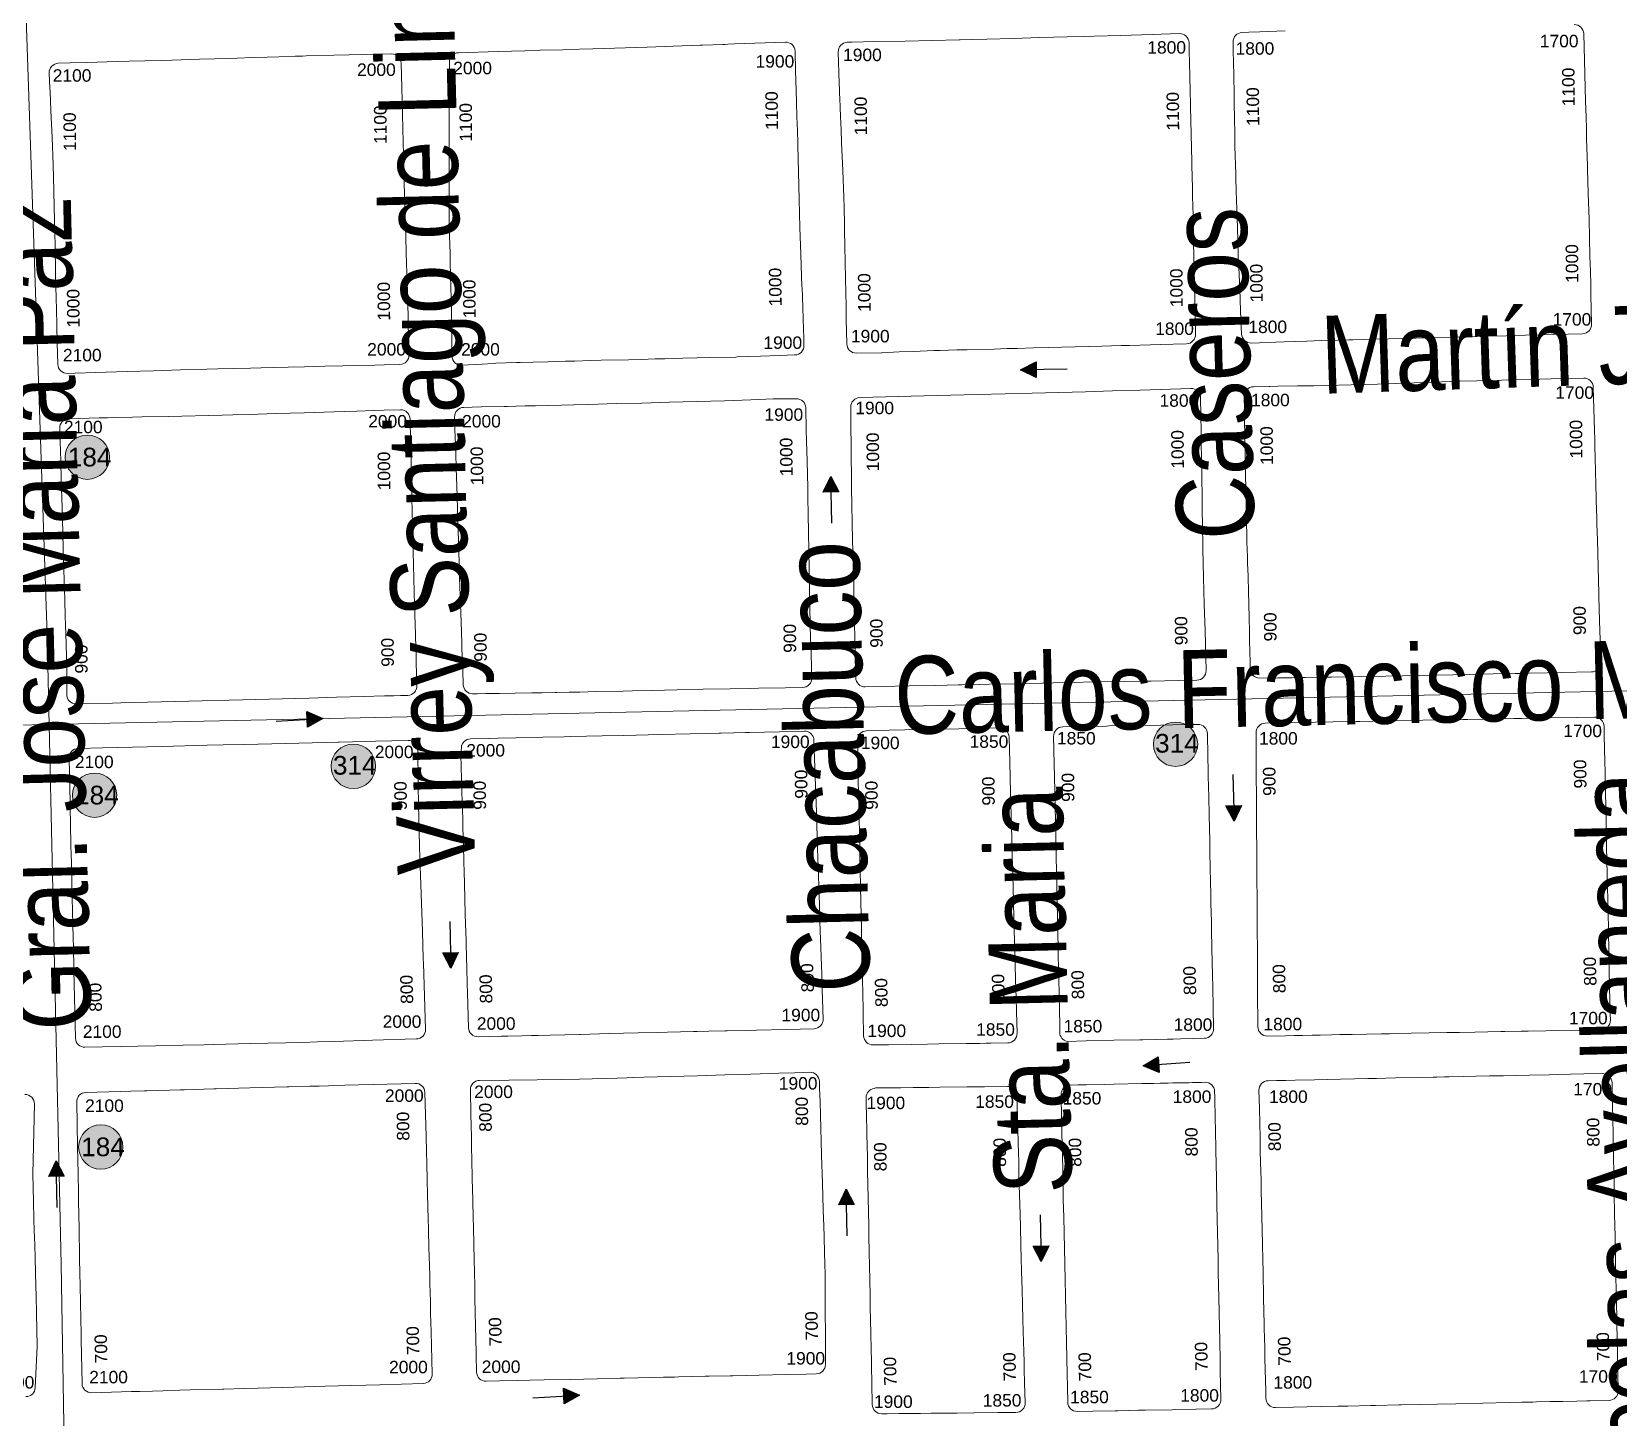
# Model space of a CAD drawing. Header units: millimetres. Extents: x 11558 to 23675, y 49449 to 61482.
# Drawn here: x 18914 to 19423, y 54186 to 54630 of the extents above; entities that cross this region are included whole.
import ezdxf

# ---------------------------------------------------------------- set-up
doc = ezdxf.new("R2010")
doc.units = ezdxf.units.MM
for name, color, linetype in [('0. plano base - nombres calles', 22, 'Continuous'), ('0. Plano Base - PLANO', 254, 'Continuous'), ('0. Plano base - sentido calles', 253, 'Continuous'), ('7. puesta en valor CC la lucila', 212, 'Continuous'), ('numeración', 7, 'Continuous')]:
    doc.layers.add(name, color=color, linetype=linetype)
doc.layers.add('Linea 184 REGRESO', color=7, linetype='Continuous', true_color=0x18f75b)
doc.layers.add('Linea 314 REGRESO', color=7, linetype='Continuous', true_color=0xe00000)
doc.layers.get('7. puesta en valor CC la lucila').off()
doc.styles.get("Standard").update_dxf_attribs({"font": 'arial.ttf'})

# ---------------------------------------------------------------- blocks, each defined once
blk = doc.blocks.new('MANZANAS')
at = {"layer": '0. Plano Base - PLANO', "color": 0, "linetype": 'Continuous', "lineweight": 5}
for points in [[(5639193.69, 6178577.89, -0.410445), (5639197.74, 6178576.71), (5639208.25, 6178557.77), (5639210.73, 6178553.32), (5639212.57, 6178550.02), (5639214.17, 6178547.15), (5639218.33, 6178539.7), (5639218.97, 6178538.55), (5639220.78, 6178535.31), (5639222.7, 6178531.87), (5639226.76, 6178524.6), (5639232.53, 6178514.14), (5639234.79, 6178510.03), (5639236.88, 6178506.24), (5639238.43, 6178503.44), (5639243, 6178495.13, -0.413407), (5639241.83, 6178491.06), (5639221.77, 6178479.94), (5639220.41, 6178479.18), (5639214.75, 6178476.05), (5639214.02, 6178475.65), (5639213.05, 6178475.11), (5639206.38, 6178471.41), (5639198.8, 6178467.21), (5639191.15, 6178462.99), (5639183.6, 6178458.83), (5639180.38, 6178457.05), (5639177.25, 6178455.33), (5639176.11, 6178454.7), (5639173.09, 6178453.02), (5639168.49, 6178450.47), (5639164.41, 6178448.16), (5639161.16, 6178446.33), (5639158.02, 6178444.55), (5639148.84, 6178439.37, -0.411882), (5639144.77, 6178440.49), (5639141.12, 6178446.83), (5639141.03, 6178446.98), (5639137.51, 6178453.1), (5639136.37, 6178455.07), (5639134.11, 6178459), (5639133.44, 6178460.16), (5639132.09, 6178462.51), (5639127.79, 6178470.21), (5639123.49, 6178477.89), (5639122.01, 6178480.54), (5639120, 6178484.14), (5639119.87, 6178484.36), (5639119.39, 6178485.22), (5639115.1, 6178492.94), (5639112.94, 6178496.92), (5639110.92, 6178500.65), (5639108.43, 6178505.25), (5639107.37, 6178507.2), (5639106.91, 6178508.05), (5639102, 6178517.09), (5639100.65, 6178519.58), (5639099.1, 6178522.43, -0.408336), (5639100.26, 6178526.47), (5639102.18, 6178527.57), (5639105.2, 6178529.29), (5639112.31, 6178533.33)], [(5638910.69, 6178043.8, -0.42318), (5638914.79, 6178042.48), (5638924.71, 6178022.33), (5638928.94, 6178014.62), (5638931.75, 6178009.56), (5638933.44, 6178006.53), (5638935.72, 6178002.43), (5638937.83, 6177998.63), (5638942.2, 6177990.71), (5638943.59, 6177988.19), (5638946.4, 6177983.09), (5638951.41, 6177973.89), (5638957.02, 6177961.79, -0.400902), (5638955.68, 6177957.86)]]:
    blk.add_lwpolyline(points, format="xyb", dxfattribs=at)
for points in [[(5639130.48, 6178429.53), (5639123.13, 6178425.46), (5639120.36, 6178423.92), (5639114.49, 6178420.67), (5639112.12, 6178419.36), (5639106.72, 6178416.37), (5639099.19, 6178412.19), (5639095.41, 6178410.1), (5639091.87, 6178408.14), (5639087.57, 6178405.75), (5639082.94, 6178403.19), (5639080.07, 6178401.6), (5639076.48, 6178399.61), (5639068.91, 6178395.42), (5639065.95, 6178393.8), (5639061.26, 6178391.22), (5639059.61, 6178390.34), (5639053.77, 6178386.96), (5639049.9, 6178384.72), (5639048.25, 6178383.77), (5639045.07, 6178381.93), (5639044.9, 6178381.83), (5639037.78, 6178378.04, -0.411384), (5639033.73, 6178379.25), (5639029.95, 6178386.19), (5639027.97, 6178389.82), (5639023.71, 6178397.65), (5639021.12, 6178402.39), (5639020.29, 6178403.91), (5639019.6, 6178405.18), (5639015.35, 6178412.98), (5639012.83, 6178417.58), (5639011.2, 6178420.58), (5639006.89, 6178428.09), (5639002.49, 6178435.76), (5639000.42, 6178439.35), (5638998.27, 6178443.09), (5638996.85, 6178445.58), (5638995.37, 6178448.18), (5638994.68, 6178449.38), (5638993.96, 6178450.64), (5638992.99, 6178452.38), (5638988.09, 6178461.17, -0.405998), (5638989.17, 6178465.21), (5638989.77, 6178465.56), (5638990.5, 6178466), (5638996.98, 6178469.5), (5639005.6, 6178474.16), (5639013.16, 6178478.33), (5639020.72, 6178482.5), (5639021.05, 6178482.68), (5639024.48, 6178484.57), (5639028.48, 6178486.78), (5639035.88, 6178490.87), (5639043.42, 6178495.07), (5639051.12, 6178499.35), (5639055.97, 6178502.05), (5639058.7, 6178503.57), (5639066.08, 6178507.68), (5639074.97, 6178512.62), (5639082.55, 6178516.88, -0.416579), (5639086.65, 6178515.71), (5639088.35, 6178512.61), (5639089.31, 6178510.86), (5639092.29, 6178505.45), (5639092.35, 6178505.34), (5639093.65, 6178502.98), (5639096.62, 6178497.59), (5639100.79, 6178490), (5639105.06, 6178482.24), (5639105.6, 6178481.26), (5639109.15, 6178474.8), (5639110.43, 6178472.46), (5639113.34, 6178467.13), (5639117.56, 6178459.4), (5639121.51, 6178452.16), (5639121.52, 6178452.13), (5639131.66, 6178433.59, -0.412658)], [(5639294.46, 6178396.03), (5639285.86, 6178391.35), (5639281.91, 6178389.2), (5639276.88, 6178386.46), (5639274.25, 6178385.02), (5639272.95, 6178384.31), (5639266.76, 6178380.94), (5639260.05, 6178377.28), (5639236.43, 6178364.41), (5639228.92, 6178360.32), (5639221.1, 6178356.08), (5639219.45, 6178355.19), (5639213.66, 6178352.06), (5639212.2, 6178351.27), (5639210.05, 6178350.11), (5639205.93, 6178347.88), (5639200.78, 6178345.17, -0.410329), (5639196.74, 6178346.39), (5639195.73, 6178348.25), (5639192.42, 6178354.33), (5639190.79, 6178357.32), (5639189.08, 6178360.48), (5639186.65, 6178364.93), (5639186.59, 6178365.04), (5639185.02, 6178367.87), (5639182.38, 6178372.6), (5639180.37, 6178376.15), (5639180.34, 6178376.19), (5639180.21, 6178376.41), (5639179.38, 6178377.88), (5639178.11, 6178380.13), (5639177.16, 6178381.84), (5639176.12, 6178383.71), (5639173.93, 6178387.67), (5639173.06, 6178389.26), (5639170.84, 6178393.35), (5639169.83, 6178395.21), (5639165.67, 6178402.87), (5639163.55, 6178406.77), (5639161.4, 6178410.72), (5639157.67, 6178417.66), (5639157.49, 6178418), (5639157.42, 6178418.12), (5639156.95, 6178419.01), (5639154.7, 6178423.19, -0.41366), (5639155.92, 6178427.25), (5639160.36, 6178429.65), (5639160.55, 6178429.75), (5639162.8, 6178430.97), (5639168.34, 6178433.96), (5639173.02, 6178436.49), (5639176.31, 6178438.26), (5639183.5, 6178442.2), (5639190.87, 6178446.37), (5639198.54, 6178450.72), (5639201.11, 6178452.18), (5639203.46, 6178453.51), (5639206.2, 6178455.06), (5639213.73, 6178459.27), (5639218.71, 6178462.02), (5639221.2, 6178463.38), (5639223.01, 6178464.38), (5639228.41, 6178467.36), (5639236.39, 6178471.76), (5639239.61, 6178473.53), (5639248.73, 6178478.56, -0.413454), (5639252.81, 6178477.39), (5639259.47, 6178465.38), (5639260.96, 6178462.68), (5639262.11, 6178460.61), (5639263.81, 6178457.55), (5639267.93, 6178450.12), (5639272.22, 6178442.37), (5639272.76, 6178441.41), (5639274.11, 6178438.97), (5639276.57, 6178434.53), (5639280.76, 6178426.98), (5639284.97, 6178419.38), (5639285.46, 6178418.5), (5639289.15, 6178411.84), (5639290.73, 6178409), (5639292.03, 6178406.66), (5639295.65, 6178400.12, -0.4164)], [(5638879.99, 6178404.71), (5638891.13, 6178410.93), (5638894.89, 6178413.04), (5638902.39, 6178417.2), (5638902.93, 6178417.5), (5638909.34, 6178421.06), (5638910.12, 6178421.49), (5638917.71, 6178425.7), (5638932.98, 6178434.24), (5638940.2, 6178438.34), (5638947.8, 6178442.65), (5638948.41, 6178443), (5638954.06, 6178446.2), (5638954.63, 6178446.52), (5638955.47, 6178447), (5638957.32, 6178448.05), (5638971.57, 6178456.14, -0.415734), (5638975.66, 6178454.99), (5638978.74, 6178449.5), (5638981.82, 6178444.01), (5638983.73, 6178440.57), (5638985.88, 6178436.69), (5638988.19, 6178432.51), (5638989.92, 6178429.38), (5638990.36, 6178428.59), (5638994.56, 6178421), (5638998.82, 6178413.31), (5639003.14, 6178405.52), (5639007.42, 6178397.92), (5639012.52, 6178388.89), (5639012.65, 6178388.66), (5639014.18, 6178385.95), (5639019.19, 6178377.05), (5639020.56, 6178374.63), (5639021.43, 6178373.08), (5639021.75, 6178372.51, -0.413292), (5639020.62, 6178368.43), (5639020.51, 6178368.37), (5639016.35, 6178366.01), (5639013.56, 6178364.43), (5639011, 6178362.99), (5639004.41, 6178359.29), (5639004.11, 6178359.12), (5638996.65, 6178355.01), (5638993.09, 6178353.05), (5638989.18, 6178350.89), (5638986.71, 6178349.53), (5638984.07, 6178348.07), (5638981.37, 6178346.59), (5638977.42, 6178344.41), (5638973.86, 6178342.44), (5638966.22, 6178338.23), (5638963.17, 6178336.53), (5638958.81, 6178334.12), (5638956.2, 6178332.67), (5638953.62, 6178331.24), (5638951.2, 6178329.9), (5638946.96, 6178327.54), (5638943.47, 6178325.61), (5638942.43, 6178325.03), (5638936.66, 6178321.8), (5638935.85, 6178321.35), (5638932.83, 6178319.53), (5638927.25, 6178316.19, -0.429098), (5638923.06, 6178317.35), (5638920.6, 6178321.97), (5638919.46, 6178324.11), (5638918.62, 6178325.68), (5638917.16, 6178328.42), (5638916.93, 6178328.85), (5638914.02, 6178334.12), (5638912.82, 6178336.3), (5638910.52, 6178340.48), (5638908.77, 6178343.65), (5638907.33, 6178346.27), (5638904.57, 6178351.26), (5638902.45, 6178355.1), (5638900.53, 6178358.81), (5638898.06, 6178363.57), (5638896.52, 6178366.55), (5638893.01, 6178373.32), (5638892.42, 6178374.44), (5638890.59, 6178377.97), (5638889.98, 6178379.16), (5638889.23, 6178380.6), (5638887.47, 6178383.98), (5638885.62, 6178387.55), (5638884.25, 6178390.19), (5638878.8, 6178400.71, -0.405123)], [(5639142.48, 6178416.29), (5639145.15, 6178411.34), (5639147.7, 6178406.63), (5639149.21, 6178403.82), (5639149.68, 6178402.96), (5639153.3, 6178396.23), (5639154.72, 6178393.59), (5639157.49, 6178388.44), (5639160.02, 6178383.75), (5639161.48, 6178381.04), (5639165.56, 6178373.45), (5639169.93, 6178365.56), (5639174.13, 6178357.98), (5639178.28, 6178350.5), (5639184.45, 6178339.36, -0.416914), (5639183.25, 6178335.27), (5639178.06, 6178332.46), (5639170.29, 6178328.24), (5639167.01, 6178326.46), (5639162.73, 6178324.15), (5639155.04, 6178319.98), (5639147.39, 6178315.82), (5639142.72, 6178313.26), (5639139.59, 6178311.54), (5639132, 6178307.38), (5639124.78, 6178303.42), (5639121.99, 6178301.9), (5639116.84, 6178299.08), (5639116.07, 6178298.66), (5639109.68, 6178295.17), (5639102.11, 6178291.03), (5639094.36, 6178286.8), (5639089.74, 6178284.28, -0.41457), (5639085.67, 6178285.47), (5639084.35, 6178287.9), (5639082.74, 6178290.87), (5639081.37, 6178293.36), (5639079.83, 6178296.19), (5639077.01, 6178301.37), (5639074.58, 6178305.8), (5639072.84, 6178308.96), (5639071.43, 6178311.52), (5639068.73, 6178316.42), (5639068.07, 6178317.62), (5639066.07, 6178321.25), (5639064.47, 6178324.17), (5639056.31, 6178339.07), (5639054.69, 6178342.13), (5639054.05, 6178343.33), (5639052.22, 6178346.77), (5639049.58, 6178351.73), (5639047.51, 6178355.61), (5639046.23, 6178358.03), (5639044.19, 6178361.87, -0.408974), (5639045.39, 6178365.9), (5639063.5, 6178375.93), (5639070.93, 6178380.04), (5639078.46, 6178384.2), (5639086.21, 6178388.48), (5639093.82, 6178392.69), (5639101.36, 6178396.85), (5639108.79, 6178400.96), (5639116.35, 6178405.19), (5639124.16, 6178409.55), (5639138.38, 6178417.48, -0.41836)], [(5638865.21, 6178393.31), (5638869.04, 6178386.35), (5638871.03, 6178382.75), (5638875.37, 6178374.86), (5638879.5, 6178367.37), (5638883.69, 6178359.75), (5638887.8, 6178352.41), (5638889.6, 6178349.18), (5638892.15, 6178344.62), (5638894.8, 6178339.87), (5638896.31, 6178337.18), (5638897.97, 6178334.2), (5638900.79, 6178329.15), (5638904.8, 6178321.92), (5638906.14, 6178319.51), (5638908.72, 6178314.85), (5638909.2, 6178313.98), (5638910.66, 6178311.34, -0.414642), (5638909.48, 6178307.26), (5638905.01, 6178304.8), (5638902.45, 6178303.38), (5638896.39, 6178300.04), (5638893.38, 6178298.37), (5638888.36, 6178295.61), (5638885.42, 6178293.99), (5638882.64, 6178292.46), (5638878.09, 6178289.95), (5638873.8, 6178287.59), (5638870.45, 6178285.74), (5638867.45, 6178284.09), (5638862.77, 6178281.51), (5638858.22, 6178279), (5638855.13, 6178277.3), (5638847.74, 6178273.21), (5638840.19, 6178268.99), (5638832.77, 6178264.85), (5638823.92, 6178259.9), (5638818.25, 6178256.73), (5638816.07, 6178255.51, -0.416242), (5638811.97, 6178256.68), (5638808.71, 6178262.61), (5638805.97, 6178267.6), (5638803.41, 6178272.26), (5638801.87, 6178275.06), (5638797.87, 6178282.33), (5638793.6, 6178290.13), (5638791.75, 6178293.51), (5638789.53, 6178297.55), (5638787.74, 6178300.82), (5638785.14, 6178305.56), (5638781.12, 6178312.8), (5638776.81, 6178320.46), (5638772.48, 6178327.92), (5638769.47, 6178333.11), (5638768.87, 6178334.15), (5638766.43, 6178338.36, -0.419632), (5638767.57, 6178342.49), (5638770.93, 6178344.35), (5638775.65, 6178346.97), (5638784.12, 6178351.67), (5638787.5, 6178353.55), (5638791.92, 6178356), (5638796.62, 6178358.63), (5638799.49, 6178360.23), (5638807.17, 6178364.53), (5638811.43, 6178366.91), (5638814.39, 6178368.56), (5638817.75, 6178370.45), (5638821.99, 6178372.81), (5638826.19, 6178375.17), (5638829.46, 6178376.99), (5638834, 6178379.53), (5638836.08, 6178380.69), (5638837.08, 6178381.26), (5638844.85, 6178385.6), (5638853.48, 6178390.31), (5638861.15, 6178394.49, -0.413083)], [(5639261.06, 6178247.1), (5639255.99, 6178244.34, -0.417918), (5639251.91, 6178245.57), (5639246.52, 6178255.79), (5639246.1, 6178256.58), (5639245.85, 6178257.05), (5639244.89, 6178258.88), (5639243.98, 6178260.6), (5639241.97, 6178264.42), (5639239.78, 6178268.55), (5639237.97, 6178271.98), (5639233.97, 6178279.58), (5639232.56, 6178282.25), (5639229.97, 6178287.16), (5639225.89, 6178294.9), (5639221.87, 6178302.51), (5639219.16, 6178307.65), (5639217.83, 6178310.16), (5639213.9, 6178317.61), (5639212.36, 6178320.55), (5639207.85, 6178329.09, -0.410626), (5639209.07, 6178333.13), (5639212.98, 6178335.26), (5639220.76, 6178339.48), (5639223.3, 6178340.87), (5639228.14, 6178343.52), (5639234.71, 6178347.07), (5639235.74, 6178347.62), (5639243.43, 6178351.8), (5639251.05, 6178355.94), (5639253.51, 6178357.27), (5639258.54, 6178360.01), (5639261.3, 6178361.51), (5639264.86, 6178363.44), (5639266.22, 6178364.18), (5639272.68, 6178367.69), (5639273.86, 6178368.33), (5639274.03, 6178368.43), (5639279.24, 6178371.26), (5639281.28, 6178372.36), (5639281.39, 6178372.43), (5639289.26, 6178376.7), (5639296.79, 6178380.79), (5639301.98, 6178383.61, -0.413365), (5639306.05, 6178382.42), (5639307.43, 6178379.89), (5639311.58, 6178372.31), (5639313.01, 6178369.68), (5639314.49, 6178366.98), (5639316.36, 6178363.56), (5639320.4, 6178356.17), (5639324.55, 6178348.6), (5639326.86, 6178344.37), (5639328.72, 6178340.97), (5639332.87, 6178333.38), (5639337.16, 6178325.54), (5639341.16, 6178318.23), (5639343.54, 6178313.88), (5639346.26, 6178308.91), (5639350.37, 6178301.4), (5639351.34, 6178299.62, -0.41492), (5639350.14, 6178295.54), (5639348.12, 6178294.44), (5639344.99, 6178292.74), (5639344.79, 6178292.63), (5639344.57, 6178292.51), (5639337.21, 6178288.51), (5639334.5, 6178287.04), (5639329.53, 6178284.33), (5639327.56, 6178283.26), (5639322.94, 6178280.75), (5639321.86, 6178280.16), (5639314.51, 6178276.17), (5639310.15, 6178273.79), (5639307.5, 6178272.35), (5639306.58, 6178271.85), (5639291.58, 6178263.69), (5639290.47, 6178263.09), (5639288.21, 6178261.86), (5639283.94, 6178259.54), (5639279.87, 6178257.32), (5639278.95, 6178256.82), (5639276.47, 6178255.47), (5639274.09, 6178254.18), (5639270.89, 6178252.44), (5639268.59, 6178251.19), (5639265.88, 6178249.71), (5639263.65, 6178248.5)], [(5638932.82, 6178300.36, -0.416153), (5638933.99, 6178304.45), (5638936.41, 6178305.79), (5638938.93, 6178307.17), (5638939.04, 6178307.24), (5638945.34, 6178310.7), (5638946.24, 6178311.2), (5638951.31, 6178313.99), (5638954.21, 6178315.58), (5638961.55, 6178319.63), (5638965.01, 6178321.54), (5638969.18, 6178323.84), (5638976.85, 6178328.08), (5638984.08, 6178332.07), (5638991.87, 6178336.37), (5638999.57, 6178340.62), (5639007.32, 6178344.94), (5639014.69, 6178349.17), (5639020.87, 6178352.71), (5639024.01, 6178354.36), (5639027.47, 6178356.18, -0.408333), (5639031.5, 6178354.98), (5639034.93, 6178348.75), (5639036.66, 6178345.61), (5639039.74, 6178340.04), (5639043.92, 6178332.47), (5639045.26, 6178330), (5639045.38, 6178329.78), (5639047.97, 6178325.03), (5639056.29, 6178309.63), (5639056.76, 6178308.75), (5639060.33, 6178302.18), (5639064.57, 6178294.43), (5639067.24, 6178289.54), (5639067.35, 6178289.36), (5639067.74, 6178288.72), (5639073.19, 6178278.93, -0.415147), (5639072.02, 6178274.85), (5639067.22, 6178272.2), (5639059.6, 6178268.1), (5639057.19, 6178266.81), (5639051.51, 6178263.76), (5639043.92, 6178259.63), (5639036.53, 6178255.57), (5639029.61, 6178251.76), (5639024, 6178248.68), (5639021.45, 6178247.29), (5639013.83, 6178243.11), (5639009.23, 6178240.59), (5639006.19, 6178238.93), (5639002.64, 6178236.99), (5639002.24, 6178236.77), (5638998.49, 6178234.72), (5638997.54, 6178234.21), (5638995.68, 6178233.21), (5638990.94, 6178230.66), (5638986.46, 6178228.26), (5638983.4, 6178226.61), (5638982.66, 6178226.22), (5638980.16, 6178224.88), (5638978.93, 6178224.22, -0.408067), (5638974.9, 6178225.39), (5638972.65, 6178229.38), (5638971.41, 6178231.58), (5638969.2, 6178235.5), (5638968.41, 6178236.9), (5638966.55, 6178240.2), (5638963.54, 6178245.53), (5638962.2, 6178247.92), (5638958.1, 6178255.18), (5638953.73, 6178262.99), (5638952.1, 6178265.89), (5638949.54, 6178270.48), (5638945.21, 6178278.22), (5638940.79, 6178286.12), (5638938.59, 6178290.05), (5638937.4, 6178292.18), (5638936.85, 6178293.16), (5638936.18, 6178294.36), (5638934.53, 6178297.3)], [(5639199.19, 6178213.11), (5639198.7, 6178213.07), (5639198.22, 6178213.18), (5639197.75, 6178213.29), (5639197.34, 6178213.56), (5639196.93, 6178213.83), (5639196.6, 6178214.19), (5639195.09, 6178216.94), (5639192.97, 6178220.82), (5639188.03, 6178229.84), (5639185.89, 6178233.76), (5639185.03, 6178235.33), (5639183.29, 6178238.52), (5639181.11, 6178242.49), (5639178.39, 6178247.47), (5639174.95, 6178253.75), (5639173.67, 6178256.1), (5639171.92, 6178259.31), (5639168.88, 6178264.86), (5639163.87, 6178274.03), (5639159.12, 6178282.71), (5639150.72, 6178298.06, -0.415303), (5639151.92, 6178302.13), (5639156.47, 6178304.6), (5639164.31, 6178308.85), (5639164.95, 6178309.2), (5639171.25, 6178312.61), (5639172.13, 6178313.09), (5639179.63, 6178317.16), (5639182.88, 6178318.91), (5639186.46, 6178320.86), (5639190.09, 6178322.83, -0.413327), (5639194.15, 6178321.63), (5639197.62, 6178315.27), (5639199.95, 6178311.02), (5639200.66, 6178309.71), (5639202.4, 6178306.53), (5639203.83, 6178303.91), (5639206.69, 6178298.66), (5639210.69, 6178291.34), (5639212.29, 6178288.42), (5639214.86, 6178283.71), (5639218.95, 6178276.23), (5639220.3, 6178273.74), (5639223.08, 6178268.66), (5639224.25, 6178266.52), (5639227.26, 6178260.99), (5639231.33, 6178253.55), (5639233.18, 6178250.16), (5639236.26, 6178244.51), (5639239.58, 6178238.45, -0.413613), (5639238.39, 6178234.38), (5639231.65, 6178230.68), (5639229.62, 6178229.56), (5639227.99, 6178228.67), (5639224.82, 6178226.93), (5639221.05, 6178224.86), (5639220.22, 6178224.41), (5639212.91, 6178220.4), (5639205.14, 6178216.13), (5639199.71, 6178213.15)], [(5638863.38, 6178163.93), (5638860.13, 6178170.25), (5638855.69, 6178178.31), (5638852.79, 6178183.5), (5638851.34, 6178186.1), (5638848.98, 6178190.34), (5638847.09, 6178193.73), (5638842.74, 6178201.53), (5638838.61, 6178208.94), (5638836.05, 6178213.53), (5638834.39, 6178216.49), (5638829.95, 6178224.46), (5638827.21, 6178229.37), (5638825.51, 6178232.42), (5638824.19, 6178234.79), (5638822, 6178238.71, -0.416049), (5638823.18, 6178242.8), (5638831.67, 6178247.47), (5638832.07, 6178247.69), (5638834.06, 6178248.79), (5638836, 6178249.85), (5638841.06, 6178252.63), (5638843.68, 6178254.07), (5638851.19, 6178258.19), (5638866.31, 6178266.5), (5638869.29, 6178268.14), (5638873.88, 6178270.68), (5638881.51, 6178274.94), (5638889.34, 6178279.32), (5638900.59, 6178285.61), (5638904.13, 6178287.59), (5638908.69, 6178290.14), (5638911.78, 6178291.87), (5638916.35, 6178294.42, -0.416651), (5638920.44, 6178293.24), (5638923.84, 6178287.04), (5638926.61, 6178282), (5638928.37, 6178278.78), (5638932.63, 6178271.01), (5638936.75, 6178263.5), (5638940.96, 6178255.82), (5638945.08, 6178248.37), (5638949.3, 6178240.81), (5638953.82, 6178232.7), (5638956.07, 6178228.65), (5638956.89, 6178227.19), (5638958.24, 6178224.75), (5638961.87, 6178218.25, -0.414753), (5638960.7, 6178214.17), (5638958.61, 6178213.01), (5638956.74, 6178211.97), (5638956.47, 6178211.82), (5638954.13, 6178210.52), (5638948.21, 6178207.24), (5638940.62, 6178203.03), (5638933.03, 6178198.82), (5638925.52, 6178194.65), (5638918.05, 6178190.5), (5638895.41, 6178177.98), (5638887.57, 6178173.68), (5638880.09, 6178169.58), (5638877.74, 6178168.29), (5638867.49, 6178162.67, -0.421998)], [(5639149.31, 6178185.76), (5639145, 6178183.44, -0.412543), (5639140.94, 6178184.65), (5639137.48, 6178190.99), (5639133.95, 6178197.45), (5639132.76, 6178199.62), (5639128.58, 6178207.28), (5639126.05, 6178211.92), (5639125.72, 6178212.51), (5639124.45, 6178214.83), (5639120.26, 6178222.5), (5639118.08, 6178226.5), (5639117.19, 6178228.12), (5639116.11, 6178230.11), (5639113.48, 6178234.92), (5639111.92, 6178237.78), (5639109.45, 6178242.3), (5639107.82, 6178245.29), (5639103.71, 6178252.81), (5639101.56, 6178256.74), (5639098.8, 6178261.78), (5639096.82, 6178265.42), (5639095.46, 6178267.91, -0.414117), (5639096.65, 6178271.98), (5639098.55, 6178273.02), (5639098.61, 6178273.05), (5639107.38, 6178277.85), (5639114.97, 6178282), (5639122.62, 6178286.18), (5639129.92, 6178290.18), (5639133.41, 6178292.09), (5639134.11, 6178292.47, -0.412728), (5639138.17, 6178291.29), (5639138.34, 6178290.97), (5639140.03, 6178287.93), (5639142.14, 6178284.12), (5639146.79, 6178275.72), (5639147.09, 6178275.18), (5639151.75, 6178266.76), (5639156.58, 6178258.04), (5639161.46, 6178249.22), (5639166.33, 6178240.43), (5639168.39, 6178236.7), (5639171.16, 6178231.7), (5639175.86, 6178223.21), (5639177.34, 6178220.54), (5639178.76, 6178217.97), (5639180.87, 6178214.16), (5639184.26, 6178208.05, -0.417566), (5639183.06, 6178203.95), (5639178.27, 6178201.37), (5639176.94, 6178200.66), (5639175.2, 6178199.72), (5639171.42, 6178197.68), (5639163.61, 6178193.47), (5639160.36, 6178191.72), (5639155.74, 6178189.23)], [(5639407.24, 6178191.11), (5639401.92, 6178188.2), (5639400.95, 6178187.67), (5639398.22, 6178186.17), (5639394.23, 6178183.99), (5639390.68, 6178182.05), (5639386.79, 6178179.91), (5639385.79, 6178179.37), (5639382.69, 6178177.67), (5639379.14, 6178175.73), (5639371.71, 6178171.66), (5639364.11, 6178167.5), (5639348.7, 6178159.07), (5639348.14, 6178158.76), (5639341.44, 6178155.1), (5639341.06, 6178154.89), (5639340.12, 6178154.37), (5639333.66, 6178150.84), (5639330.81, 6178149.28), (5639325.9, 6178146.59), (5639318.37, 6178142.47), (5639313.27, 6178139.68, -0.413993), (5639309.2, 6178140.87), (5639308.13, 6178142.81), (5639303.02, 6178152.15), (5639302.76, 6178152.6), (5639301.05, 6178155.73), (5639300.17, 6178157.33), (5639298.07, 6178161.17), (5639297.75, 6178161.75), (5639293.7, 6178169.15), (5639289.58, 6178176.66), (5639287.92, 6178179.68), (5639285.31, 6178184.44), (5639281.11, 6178192.11), (5639277.1, 6178199.43), (5639275.51, 6178202.32), (5639272.79, 6178207.27), (5639270.96, 6178210.61), (5639268.83, 6178214.51), (5639266.87, 6178218.08), (5639264.42, 6178222.56), (5639261.63, 6178227.64, -0.414489), (5639262.82, 6178231.72), (5639265.13, 6178232.98), (5639267.76, 6178234.42), (5639270.4, 6178235.87), (5639275.84, 6178238.84), (5639283.21, 6178242.87), (5639287.13, 6178245.02), (5639290.86, 6178247.06), (5639293.34, 6178248.42), (5639298.73, 6178251.36), (5639306.19, 6178255.44), (5639309.35, 6178257.17), (5639310.37, 6178257.73), (5639312.53, 6178258.91), (5639313.7, 6178259.55), (5639317.78, 6178261.78), (5639321.31, 6178263.72), (5639325.19, 6178265.84), (5639325.28, 6178265.89), (5639325.92, 6178266.24), (5639329.15, 6178268), (5639332.8, 6178270), (5639336.49, 6178272.02), (5639341.98, 6178275.02), (5639344.22, 6178276.24), (5639351.71, 6178280.34), (5639357.01, 6178283.24, -0.414645), (5639361.08, 6178282.05), (5639364.78, 6178275.25), (5639366.3, 6178272.47), (5639372.29, 6178261.49), (5639372.85, 6178260.46), (5639376.29, 6178254.15), (5639377.05, 6178252.75), (5639378.69, 6178249.75), (5639380.72, 6178246.01), (5639381.34, 6178244.89), (5639384.74, 6178238.65), (5639388.88, 6178231.05), (5639390.73, 6178227.66), (5639393.17, 6178223.18), (5639397, 6178216.15), (5639397.19, 6178215.81), (5639398.24, 6178213.88), (5639400.34, 6178210.02), (5639408.44, 6178195.17, -0.41374)], [(5639125.77, 6178179.33), (5639117.96, 6178175.03), (5639109.61, 6178170.43), (5639106.51, 6178168.73), (5639101.36, 6178165.89), (5639100.66, 6178165.51), (5639096.13, 6178163.01), (5639092.87, 6178161.22), (5639091.83, 6178160.64), (5639084.56, 6178156.64), (5639081.84, 6178155.15), (5639076.25, 6178152.07), (5639068, 6178147.53), (5639060.09, 6178143.17), (5639059.75, 6178142.99), (5639051.53, 6178138.46), (5639048.11, 6178136.58), (5639046.27, 6178135.56), (5639043.69, 6178134.14), (5639039.65, 6178131.92), (5639037.87, 6178130.94), (5639031.24, 6178127.29, -0.413193), (5639027.17, 6178128.46), (5639021.7, 6178138.3), (5639020.37, 6178140.7), (5639020.27, 6178140.88), (5639017.89, 6178145.18), (5639016.16, 6178148.28), (5639011.85, 6178156.06), (5639011.33, 6178156.98), (5639009.1, 6178161.01), (5639007.4, 6178164.07), (5639004.44, 6178169.4), (5639003.15, 6178171.74), (5638998.98, 6178179.25), (5638995.98, 6178184.64), (5638994.6, 6178187.13), (5638991.93, 6178191.94), (5638990.36, 6178194.77), (5638989.3, 6178196.69), (5638988.36, 6178198.38), (5638984.66, 6178205.05), (5638984.06, 6178206.37), (5638983.7, 6178207.16, -0.391692), (5638984.99, 6178211.03), (5638989.99, 6178213.77), (5638992.75, 6178215.29), (5638997.72, 6178218.02), (5639005.32, 6178222.2), (5639011.33, 6178225.5), (5639013.25, 6178226.55), (5639022.06, 6178231.39), (5639028.18, 6178234.75), (5639038.45, 6178240.4), (5639046.83, 6178245), (5639052.5, 6178248.11), (5639054.98, 6178249.48), (5639055.5, 6178249.76), (5639059.07, 6178251.72), (5639062.36, 6178253.53), (5639063.52, 6178254.17), (5639071.96, 6178258.81), (5639078.98, 6178262.66, -0.41134), (5639083.04, 6178261.5), (5639090.21, 6178248.75), (5639094.39, 6178241.31), (5639095.99, 6178238.47), (5639098.68, 6178233.68), (5639103, 6178226.01), (5639104.25, 6178223.77), (5639104.81, 6178222.77), (5639105.57, 6178221.43), (5639107.12, 6178218.68), (5639111.45, 6178210.96), (5639113.04, 6178208.14), (5639115.66, 6178203.47), (5639117.12, 6178200.88), (5639119.93, 6178195.88), (5639121.11, 6178193.78), (5639122.28, 6178191.7), (5639126.93, 6178183.43, -0.416817)], [(5639295.31, 6178129.85), (5639290.94, 6178127.48), (5639290.85, 6178127.43), (5639285.08, 6178124.3), (5639284.13, 6178123.78), (5639276.56, 6178119.67), (5639274.68, 6178118.65), (5639268.88, 6178115.5), (5639268.07, 6178115.07), (5639261.82, 6178111.67), (5639257.37, 6178109.26, -0.413156), (5639253.31, 6178110.45), (5639250.98, 6178114.7), (5639248.92, 6178118.48), (5639244.08, 6178127.32), (5639239.37, 6178135.91), (5639234.44, 6178144.92), (5639229.6, 6178153.77), (5639224.77, 6178162.59), (5639222.04, 6178167.58), (5639219.98, 6178171.34), (5639215.15, 6178180.16), (5639211.82, 6178186.24), (5639209.76, 6178190.01), (5639209.68, 6178190.16), (5639209.56, 6178190.37), (5639208.31, 6178192.65), (5639207.18, 6178194.72), (5639205.88, 6178197.1, -0.414613), (5639207.07, 6178201.17), (5639209.25, 6178202.36), (5639211.7, 6178203.7), (5639216.74, 6178206.45), (5639219.51, 6178207.96), (5639227.24, 6178212.18), (5639227.72, 6178212.44), (5639230.59, 6178214.01), (5639232.43, 6178215.01), (5639234.67, 6178216.23), (5639236.04, 6178216.99), (5639240.51, 6178219.42), (5639241.53, 6178219.98), (5639244.06, 6178221.36), (5639245.1, 6178221.93, -0.414281), (5639249.17, 6178220.73), (5639249.91, 6178219.36), (5639253.53, 6178212.73), (5639254.96, 6178210.11), (5639258.24, 6178204.09), (5639262.47, 6178196.35), (5639262.91, 6178195.54), (5639266.14, 6178189.62), (5639266.65, 6178188.68), (5639270.83, 6178181.02), (5639275.01, 6178173.35), (5639276.87, 6178169.95), (5639279.14, 6178165.77), (5639280.64, 6178163.03), (5639283.23, 6178158.29), (5639287.46, 6178150.54), (5639290.65, 6178144.68), (5639292.11, 6178142), (5639296.52, 6178133.93, -0.414823)], [(5639014.02, 6178117.56), (5639013.89, 6178117.49), (5639001.67, 6178110.67), (5638999.07, 6178109.22), (5638993.57, 6178106.15), (5638990.61, 6178104.5), (5638986.24, 6178102.06), (5638982.05, 6178099.71), (5638977.37, 6178097.11), (5638967.29, 6178091.59), (5638957.09, 6178086), (5638954.26, 6178084.45), (5638948.45, 6178081.26), (5638940.65, 6178076.99), (5638920.82, 6178066.12, -0.414011), (5638916.75, 6178067.31), (5638906.27, 6178086.39), (5638905.78, 6178087.29), (5638902.82, 6178092.67), (5638902.71, 6178092.87), (5638901.29, 6178095.46), (5638897.07, 6178103.14), (5638895.13, 6178106.68), (5638892.92, 6178110.71), (5638892.89, 6178110.76), (5638891.45, 6178113.38), (5638889.37, 6178117.18), (5638888.64, 6178118.51), (5638886.76, 6178121.93), (5638886.07, 6178123.19), (5638884.55, 6178125.95), (5638880.34, 6178133.63), (5638873.45, 6178146.17, -0.413741), (5638874.63, 6178150.24), (5638881.46, 6178154.01), (5638889.91, 6178158.67), (5638898.28, 6178163.28), (5638910.94, 6178170.25), (5638915.4, 6178172.7), (5638921.54, 6178176.08), (5638940.43, 6178186.49), (5638947.81, 6178190.56), (5638948.07, 6178190.7), (5638955.56, 6178194.82), (5638958.26, 6178196.31), (5638967.49, 6178201.39, -0.417795), (5638971.58, 6178200.18), (5638976.59, 6178190.82), (5638977.19, 6178189.7), (5638982.21, 6178180.31), (5638983.98, 6178177.16), (5638986.57, 6178172.56), (5638990.98, 6178164.71), (5638995.35, 6178156.93), (5638999.81, 6178149), (5639004.04, 6178141.47), (5639004.74, 6178140.22), (5639008.25, 6178133.97), (5639015.18, 6178121.65, -0.415181)], [(5639193.43, 6178190.32), (5639198.3, 6178181.52), (5639201.11, 6178176.45), (5639201.97, 6178174.89), (5639204.08, 6178171.1), (5639205.56, 6178168.43), (5639208.98, 6178162.26), (5639210.3, 6178159.87), (5639213.78, 6178153.6), (5639216.85, 6178148.05), (5639218.63, 6178144.85), (5639220.81, 6178140.91), (5639223.7, 6178135.69), (5639225.87, 6178131.78), (5639228.32, 6178127.37), (5639230.17, 6178124.03), (5639233.29, 6178118.39), (5639234.94, 6178115.42), (5639236.18, 6178113.18), (5639238.04, 6178109.83), (5639238.06, 6178109.78), (5639238.26, 6178109.43), (5639239.67, 6178106.89), (5639241.28, 6178103.97, -0.419307), (5639240.07, 6178099.87), (5639236.63, 6178098.04), (5639235.06, 6178097.21), (5639228.19, 6178093.56), (5639228.13, 6178093.53), (5639223.44, 6178091.03), (5639220.5, 6178089.47), (5639220.45, 6178089.44), (5639218.39, 6178088.34), (5639216.01, 6178087.08), (5639213.02, 6178085.49), (5639206.87, 6178082.22), (5639203.53, 6178080.44), (5639202.01, 6178079.64, -0.411208), (5639197.97, 6178080.85), (5639197.15, 6178082.36), (5639195.48, 6178085.43), (5639195.45, 6178085.48), (5639191.26, 6178093.15), (5639189.54, 6178096.33), (5639186.99, 6178101.01), (5639185.12, 6178104.43), (5639182.88, 6178108.55), (5639181.25, 6178111.53), (5639178.73, 6178116.16), (5639176.68, 6178119.93), (5639174.54, 6178123.84), (5639172.05, 6178128.41), (5639170.47, 6178131.31), (5639166.27, 6178139.02), (5639162.11, 6178146.65), (5639160.15, 6178150.24), (5639157.93, 6178154.31), (5639156.67, 6178156.63), (5639155.87, 6178158.1), (5639153.72, 6178162.05), (5639151.68, 6178165.78), (5639150.52, 6178167.92), (5639150.49, 6178168.44), (5639150.47, 6178168.96), (5639150.6, 6178169.47), (5639150.73, 6178169.97), (5639150.97, 6178170.44), (5639151.28, 6178170.86), (5639151.67, 6178171.2), (5639152.06, 6178171.54), (5639153.74, 6178172.44), (5639159.21, 6178175.36), (5639162.73, 6178177.25), (5639163.5, 6178177.66), (5639163.67, 6178177.75), (5639167.1, 6178179.58), (5639170.26, 6178181.28), (5639177.94, 6178185.38), (5639180.77, 6178186.9), (5639182.89, 6178188.03), (5639189.39, 6178191.51, -0.409856)], [(5639088.25, 6178032.4), (5639084.53, 6178030.36, -0.414356), (5639080.46, 6178031.55), (5639077.8, 6178036.4), (5639077.42, 6178037.08), (5639073.35, 6178044.51), (5639069.07, 6178052.33), (5639067.08, 6178055.96), (5639065.12, 6178059.54), (5639060.88, 6178067.26), (5639057.93, 6178072.64), (5639056.72, 6178074.86), (5639053.98, 6178079.85), (5639053.56, 6178080.61), (5639052.59, 6178082.38), (5639050.26, 6178086.63), (5639045.55, 6178095.23), (5639044.68, 6178096.82), (5639044.16, 6178097.77), (5639040.7, 6178104.07), (5639036.91, 6178111, -0.417122), (5639038.12, 6178115.08), (5639046.51, 6178119.58), (5639054.4, 6178123.8), (5639061.29, 6178127.49), (5639066.44, 6178130.24), (5639076.98, 6178136.13), (5639079.76, 6178137.67), (5639081.35, 6178138.57), (5639084.45, 6178140.29), (5639091.94, 6178144.47), (5639099.48, 6178148.68), (5639107.13, 6178152.96), (5639114.51, 6178157.07), (5639122.33, 6178161.44), (5639126.75, 6178163.91), (5639129.18, 6178165.26), (5639131, 6178166.28, -0.414157), (5639135.08, 6178165.12), (5639136.16, 6178163.2), (5639138.28, 6178159.4), (5639138.35, 6178159.28), (5639140.34, 6178155.71), (5639142.56, 6178151.73), (5639144.34, 6178148.56), (5639146.68, 6178144.36), (5639150.95, 6178136.71), (5639155.18, 6178129.12), (5639157.74, 6178124.53), (5639159.38, 6178121.58), (5639161.95, 6178116.98), (5639163.6, 6178114.02), (5639165.36, 6178110.86), (5639167.62, 6178106.55), (5639168.17, 6178105.49), (5639171.2, 6178099.7), (5639171.63, 6178098.88), (5639173.38, 6178095.53), (5639175.57, 6178091.34), (5639176.74, 6178089.12), (5639178.7, 6178085.36, -0.409079), (5639177.48, 6178081.34), (5639174.62, 6178079.78), (5639169.01, 6178076.71), (5639161.4, 6178072.54), (5639157.88, 6178070.61), (5639154, 6178068.48), (5639153.26, 6178068.08), (5639147.28, 6178064.8), (5639146.23, 6178064.22), (5639138.7, 6178060.09), (5639137.57, 6178059.46), (5639134.49, 6178057.78), (5639131.16, 6178055.95), (5639127.24, 6178053.8), (5639123.36, 6178051.67), (5639122.3, 6178051.08), (5639115.76, 6178047.5), (5639108.29, 6178043.4), (5639100.89, 6178039.34), (5639096.82, 6178037.1), (5639093.24, 6178035.14)], [(5638985.03, 6177974.93), (5638973.83, 6177968.71, -0.416832), (5638969.74, 6177969.9), (5638963.06, 6177982.17), (5638958.78, 6177990.04), (5638958.47, 6177990.61), (5638956.77, 6177993.75), (5638955.33, 6177996.39), (5638954.76, 6177997.44), (5638952.83, 6178000.99), (5638950.58, 6178005.12), (5638950.33, 6178005.59), (5638945.93, 6178013.68), (5638941.75, 6178021.36), (5638939.94, 6178024.69), (5638938.18, 6178027.92), (5638937.53, 6178029.12), (5638933.41, 6178036.7), (5638926.54, 6178049.33, -0.411699), (5638927.72, 6178053.38), (5638937.37, 6178058.74), (5638940.37, 6178060.4), (5638944.21, 6178062.53), (5638944.88, 6178062.9), (5638947.88, 6178064.57), (5638951.26, 6178066.44), (5638954.31, 6178068.14), (5638955.32, 6178068.7), (5638963.71, 6178073.35), (5638964.2, 6178073.62), (5638964.37, 6178073.72), (5638973.78, 6178078.94), (5638984.16, 6178084.7), (5638984.73, 6178085.02), (5638990.6, 6178088.28), (5638992.46, 6178089.31), (5638992.85, 6178089.53), (5638993.25, 6178089.75), (5638995.9, 6178091.22), (5639000.5, 6178093.77), (5639004.41, 6178095.94), (5639008.4, 6178098.15), (5639020.25, 6178104.73, -0.414595), (5639024.33, 6178103.56), (5639031.17, 6178091.19), (5639033.49, 6178087.01), (5639035.38, 6178083.59), (5639035.93, 6178082.6), (5639037.35, 6178080.03), (5639038.55, 6178077.86), (5639039.65, 6178075.86), (5639040.16, 6178074.94), (5639044.01, 6178067.99), (5639045.48, 6178065.34), (5639045.83, 6178064.71), (5639048.38, 6178060.09), (5639052.72, 6178052.25), (5639053.35, 6178051.11), (5639054.36, 6178049.29), (5639055.18, 6178047.81), (5639057.02, 6178044.48), (5639058.62, 6178041.58), (5639061.53, 6178036.33), (5639068.08, 6178024.48, -0.413746), (5639066.92, 6178020.41), (5639054.71, 6178013.63), (5639046.93, 6178009.31), (5639039.4, 6178005.13), (5639030.67, 6178000.28), (5639020.61, 6177994.69), (5639016.63, 6177992.48), (5639010.98, 6177989.34), (5639010.54, 6177989.09), (5639001.48, 6177984.06), (5638998.6, 6177982.46), (5638993.83, 6177979.81), (5638990.91, 6177978.19), (5638987.36, 6177976.22), (5638986.83, 6177975.93)]]:
    blk.add_lwpolyline(points, format="xyb", close=True, dxfattribs=at)
blk = doc.blocks.new('184 vuelta')
at = {"layer": 'Linea 184 REGRESO', "lineweight": 211, "true_color": 0xededed}
h = blk.add_hatch(color=7, dxfattribs=at)
h.dxf.hatch_style = 1
edge = h.paths.add_edge_path()
edge.add_arc((0, 0), 7.11, 0, 360)
at = {"layer": 'Linea 184 REGRESO', "lineweight": 9}
blk.add_circle((0, 0), 7.11, dxfattribs=at)
at = {"layer": 'Linea 184 REGRESO', "lineweight": 15, "insert": (-6.26, 3.05), "char_height": 6, "attachment_point": 1}
blk.add_mtext_dynamic_manual_height_columns('184', width=16.4579, gutter_width=12.5, heights=[0], dxfattribs=at)
blk = doc.blocks.new('314 vuelta')
at = {"layer": 'Linea 314 REGRESO', "lineweight": 211, "true_color": 0xededed}
h = blk.add_hatch(color=7, dxfattribs=at)
h.dxf.hatch_style = 1
edge = h.paths.add_edge_path()
edge.add_arc((0, 0), 7.11, 0, 360)
at = {"layer": 'Linea 314 REGRESO', "lineweight": 9}
blk.add_circle((0, 0), 7.11, dxfattribs=at)
at = {"layer": 'Linea 314 REGRESO', "lineweight": 211, "insert": (-6.55, 3.33), "char_height": 6, "attachment_point": 1}
blk.add_mtext_dynamic_manual_height_columns('314', width=8.0914, gutter_width=12.5, heights=[0], dxfattribs=at)

msp = doc.modelspace()

# ---------------------------------------------------------------- hatches: boundary and pattern name
at = {"layer": '0. Plano base - sentido calles', "linetype": 'Continuous', "lineweight": 25, "ltscale": 2, "true_color": 0x1a1a1a}
h = msp.add_hatch(color=250, dxfattribs=at)
h.dxf.hatch_style = 1
h.paths.add_polyline_path([(19230.98, 54521.76), (19236.02, 54519.35), (19235.98, 54521.85)])
h.paths.add_polyline_path([(19230.98, 54521.76), (19235.98, 54521.85), (19235.93, 54524.35)])
h = msp.add_hatch(color=250, dxfattribs=at)
h.dxf.hatch_style = 1
h.paths.add_polyline_path([(19170, 54487.53), (19167.61, 54482.48), (19170.11, 54482.53)])
h.paths.add_polyline_path([(19170, 54487.53), (19170.11, 54482.53), (19172.61, 54482.59)])
h = msp.add_hatch(color=250, dxfattribs=at)
h.dxf.hatch_style = 1
h.paths.add_polyline_path([(19006.92, 54409.87), (19001.79, 54412.09), (19001.93, 54409.6)])
h.paths.add_polyline_path([(19006.92, 54409.87), (19001.93, 54409.6), (19002.06, 54407.1)])
h = msp.add_hatch(color=250, dxfattribs=at)
h.dxf.hatch_style = 1
h.paths.add_polyline_path([(19299.49, 54376.85), (19301.88, 54381.9), (19299.38, 54381.85)])
h.paths.add_polyline_path([(19299.49, 54376.85), (19299.38, 54381.85), (19296.88, 54381.79)])
h = msp.add_hatch(color=250, dxfattribs=at)
h.dxf.hatch_style = 1
h.paths.add_polyline_path([(19048.08, 54329.74), (19050.46, 54334.79), (19047.97, 54334.74)])
h.paths.add_polyline_path([(19048.08, 54329.74), (19047.97, 54334.74), (19045.47, 54334.68)])
h = msp.add_hatch(color=250, dxfattribs=at)
h.dxf.hatch_style = 1
h.paths.add_polyline_path([(19270.34, 54298.36), (19275.5, 54296.22), (19275.32, 54298.71)])
h.paths.add_polyline_path([(19270.34, 54298.36), (19275.32, 54298.71), (19275.14, 54301.21)])
h = msp.add_hatch(color=250, dxfattribs=at)
h.dxf.hatch_style = 1
h.paths.add_polyline_path([(18921.36, 54267.89), (18918.97, 54262.84), (18921.46, 54262.89)])
h.paths.add_polyline_path([(18921.36, 54267.89), (18921.46, 54262.89), (18923.96, 54262.95)])
h = msp.add_hatch(color=250, dxfattribs=at)
h.dxf.hatch_style = 1
h.paths.add_polyline_path([(19174.99, 54258.76), (19172.59, 54253.7), (19175.09, 54253.76)])
h.paths.add_polyline_path([(19174.99, 54258.76), (19175.09, 54253.76), (19177.59, 54253.81)])
h = msp.add_hatch(color=250, dxfattribs=at)
h.dxf.hatch_style = 1
h.paths.add_polyline_path([(19237.6, 54235.53), (19239.99, 54240.58), (19237.49, 54240.53)])
h.paths.add_polyline_path([(19237.6, 54235.53), (19237.49, 54240.53), (19234.99, 54240.47)])
h = msp.add_hatch(color=250, dxfattribs=at)
h.dxf.hatch_style = 1
h.paths.add_polyline_path([(19089.32, 54192.64), (19084.18, 54194.84), (19084.33, 54192.34)])
h.paths.add_polyline_path([(19089.32, 54192.64), (19084.33, 54192.34), (19084.48, 54189.85)])

# ---------------------------------------------------------------- linework, layer by layer
at = {"layer": '0. Plano base - sentido calles', "color": 250, "linetype": 'Continuous', "lineweight": 25, "ltscale": 2, "true_color": 0x1a1a1a}
for points in [[(19245.97, 54522.01), (19230.98, 54521.76), (19235.93, 54524.35), (19236.02, 54519.35), (19230.98, 54521.76)], [(19170.33, 54472.54), (19170, 54487.53), (19172.61, 54482.59), (19167.61, 54482.48), (19170, 54487.53)], [(18991.94, 54409.05), (19006.92, 54409.87), (19002.06, 54407.1), (19001.79, 54412.09), (19006.92, 54409.87)], [(19299.16, 54391.84), (19299.49, 54376.85), (19296.88, 54381.79), (19301.88, 54381.9), (19299.49, 54376.85)], [(19047.74, 54344.73), (19048.08, 54329.74), (19045.47, 54334.68), (19050.46, 54334.79), (19048.08, 54329.74)], [(19285.3, 54299.43), (19270.34, 54298.36), (19275.14, 54301.21), (19275.5, 54296.22), (19270.34, 54298.36)], [(18921.68, 54252.9), (18921.36, 54267.89), (18923.96, 54262.95), (18918.97, 54262.84), (18921.36, 54267.89)], [(19175.31, 54243.76), (19174.99, 54258.76), (19177.59, 54253.81), (19172.59, 54253.7), (19174.99, 54258.76)], [(19237.28, 54250.52), (19237.6, 54235.53), (19234.99, 54240.47), (19239.99, 54240.58), (19237.6, 54235.53)], [(19074.35, 54191.74), (19089.32, 54192.64), (19084.48, 54189.85), (19084.18, 54194.84), (19089.32, 54192.64)]]:
    msp.add_lwpolyline(points, dxfattribs=at)
at = {"layer": 'Linea 184 REGRESO', "lineweight": 15}
msp.add_lwpolyline([(18925.72, 54068.75), (18922.92, 54234.62), (18918.46, 54436.58), (18911.58, 54637.9), (18907.37, 54799.57), (18905.84, 54856.34), (19338.26, 54867.96), (19412.79, 54869.99), (19406.06, 55113.31), (19396.81, 55329.57), (19392.8, 55476.76), (19078.64, 55459.12), (18743.66, 55443.55), (18743.13, 55591.1), (18726.44, 56046.68), (18224.33, 56024.77), (17468.49, 55994.84), (17081.69, 55981.68), (16780.07, 55969.7), (16774.1, 56072.01)], dxfattribs=at)
at = {"layer": 'Linea 314 REGRESO', "lineweight": 15}
msp.add_lwpolyline([(19641.72, 54423.29), (18737.66, 54404.1), (17778.19, 54382.83), (17328.87, 54372.18), (16959.69, 54362.37), (16972.75, 54461.65), (16982.82, 54536.91), (16990.22, 54591.45), (17024.13, 54851.06), (17042.72, 55003.8), (17049.96, 55021.54), (17055, 55113.42), (17060.31, 55188.44), (17061.61, 55200.58), (17066.56, 55274.36), (17073.57, 55379.69), (17024.15, 55455.81), (16975.74, 55528.53), (16930.04, 55600.53), (16880.07, 55676.16), (16819.03, 55822.38), (16757.48, 55974.29), (16745.5, 56241.42), (16742.82, 56281.3)], dxfattribs=at)

# ---------------------------------------------------------------- block references
at = {"layer": '0. Plano Base - PLANO', "color": 28, "lineweight": 5, "true_color": 0x0d0d0d, "rotation": 332.5463477508169}
msp.add_blockref('MANZANAS', (-7833237.48, -2828296.13), dxfattribs=at)
at = {"layer": '7. puesta en valor CC la lucila', "color": 250, "lineweight": 30, "rotation": 332.5463477508169}
msp.add_blockref('MANZANAS', (-7833237.48, -2828296.13), dxfattribs=at)
at = {"layer": 'Linea 184 REGRESO', "lineweight": 15}
for p in [(18931.37, 54493.73), (18933.7, 54385.22), (18935.67, 54272.3)]:
    msp.add_blockref('184 vuelta', p, dxfattribs=at)
at = {"layer": 'Linea 314 REGRESO', "lineweight": 15}
for p in [(19280.71, 54401.58), (19016.76, 54394.51)]:
    msp.add_blockref('314 vuelta', p, dxfattribs=at)

# ---------------------------------------------------------------- texts
at = {"layer": '0. plano base - nombres calles', "color": 250, "lineweight": 15, "true_color": 0x1a1a1a, "char_height": 25, "attachment_point": 1}
for s, insert, rotation in [('{\\fArial Narrow|b0|i0|c0|p34;Virrey Santiago de Liniers}', (19030.97, 54359.45), 91.4248), ('{\\fArial Narrow|b0|i0|c0|p34;Gral. Jose Maria Paz}', (18907.69, 54309.39), 91.4248), ('{\\fArial Narrow|b0|i0|c0|p34;Caseros}', (19281.13, 54466.93), 91.4248), ('{\\fArial Narrow|b0|i0|c0|p34;Martín J. Haedo}', (19326.9, 54539.07), 1.8766), ('{\\fArial Narrow|b0|i0|c0|p34;Chacabuco}', (19157.73, 54321.55), 91.4248), ('\\pt250;{\\fArial Narrow|b0|i0|c0|p34;Carlos Francisco Melo}', (19190.18, 54429.77), 1.2406), ('{\\fArial Narrow|b0|i0|c0|p34;Nicolas Avellaneda}', (19415.62, 54148.82), 91.4248), ('{\\fArial Narrow|b0|i0|c0|p34;Sta. Maria}', (19222.61, 54256.92), 91.4248)]:
    msp.add_mtext_dynamic_manual_height_columns(s, width=329.255, gutter_width=12.5, heights=[0], dxfattribs=dict(at, insert=insert, rotation=rotation))
at = {"layer": 'numeración', "color": 251, "true_color": 0x606162, "char_height": 4, "attachment_point": 1}
for s, insert in [('1800', (19271.65, 54627.29)), ('1800', (19299.99, 54626.95)), ('1700', (19397.66, 54629.33)), ('1900', (19145.89, 54622.81)), ('1900', (19173.98, 54624.9)), ('2100', (18920.25, 54618.28)), ('2000', (19017.95, 54620.14)), ('2000', (19048.83, 54620.67)), ('1700', (19401.76, 54539.98)), ('1900', (19176.5, 54534.6)), ('1800', (19274.18, 54536.99)), ('1800', (19304.09, 54537.6)), ('2000', (19021.22, 54530.38)), ('2000', (19051.36, 54530.37)), ('1900', (19148.41, 54532.51)), ('2100', (18923.52, 54528.51)), ('1800', (19304.95, 54514.1)), ('1700', (19402.63, 54516.48)), ('1900', (19148.74, 54509.42)), ('1900', (19177.91, 54511.55)), ('1800', (19275.58, 54513.94)), ('2100', (18923.84, 54505.43)), ('2000', (19021.54, 54507.29)), ('2000', (19051.68, 54507.29)), ('1700', (19405.19, 54407.88)), ('1900', (19150.82, 54404.37)), ('1900', (19179.69, 54404.03)), ('1850', (19214.6, 54404.45)), ('1850', (19242.65, 54405.52)), ('1800', (19307.51, 54405.49)), ('2100', (18927.37, 54397.92)), ('2000', (19023.65, 54401.14)), ('2000', (19053.02, 54401.65)), ('1900', (19154.2, 54316.66)), ('1700', (19407.01, 54315.68)), ('2100', (18929.91, 54311.34)), ('2000', (19026.18, 54314.56)), ('2000', (19056.4, 54313.94)), ('1900', (19181.8, 54311.6)), ('1850', (19216.71, 54312.02)), ('1850', (19244.76, 54313.08)), ('1800', (19280.1, 54313.61)), ('1800', (19308.93, 54313.76)), ('2000', (19026.91, 54290.79)), ('2000', (19055.55, 54292.02)), ('1900', (19153.35, 54294.73)), ('1850', (19244.46, 54289.94)), ('1800', (19279.8, 54290.47)), ('1800', (19310.72, 54290.46)), ('1700', (19408.39, 54292.85)), ('2100', (18930.64, 54287.57)), ('1900', (19181.49, 54288.45)), ('1850', (19216.41, 54288.87)), ('2000', (19028.23, 54203.66)), ('2000', (19057.98, 54203.76)), ('1900', (19155.78, 54206.47)), ('2100', (18901.92, 54198.76)), ('2100', (18931.96, 54200.43)), ('1800', (19312.14, 54198.73)), ('1700', (19410.21, 54200.65)), ('1850', (19246.87, 54194.04)), ('1800', (19282.21, 54194.57)), ('1900', (19183.9, 54192.55)), ('1850', (19218.82, 54192.97))]:
    msp.add_mtext_dynamic_manual_height_columns(s, width=16.0314, gutter_width=12.5, heights=[0], dxfattribs=dict(at, insert=insert))
for s, insert, rotation in [('1100', (19404.87, 54606.36), 90.3545), ('1100', (19149.09, 54598.77), 90.3545), ('1100', (19303.58, 54600.06), 90.3545), ('1100', (19023.45, 54594.24), 90.3545), ('1100', (19050.89, 54595), 90.3545), ('1100', (19177.68, 54597.04), 90.3545), ('1100', (19277.89, 54598.55), 90.3545), ('1100', (18923.74, 54591.98), 90.3545), ('1000', (19406.01, 54549.69), 90.3545), ('1000', (19304.72, 54543.39), 90.3545), ('1000', (19024.59, 54537.58), 90.3545), ('1000', (19052.03, 54538.33), 90.3545), ('1000', (19150.23, 54542.11), 90.3545), ('1000', (19178.82, 54540.37), 90.3545), ('1000', (19279.03, 54541.88), 90.3545), ('1000', (18924.88, 54535.31), 90.3545), ('1000', (19407.32, 54493.29), 90.3545), ('1000', (19153.78, 54487.58), 90.3545), ('1000', (19181.57, 54489.21), 90.3545), ('1000', (19279.39, 54490.02), 90.3545), ('1000', (19308, 54491.24), 90.3545), ('1000', (19024.63, 54483.09), 90.3545), ('1000', (19054.46, 54484.72), 90.3545), ('900', (19309.15, 54434.58), 90.3545), ('900', (19408.46, 54436.62), 90.3545), ('900', (19154.92, 54430.91), 90.3545), ('900', (19182.72, 54432.55), 90.3545), ('900', (19280.54, 54433.35), 90.3545), ('900', (18927.45, 54424.27), 90.3545), ('900', (19025.77, 54426.42), 90.3545), ('900', (19055.6, 54428.06), 90.3545), ('900', (19158.57, 54384.09), 90.6203), ('900', (19244.23, 54383.05), 90.6203), ('900', (19308.86, 54384.98), 90.6203), ('900', (19408.66, 54387.35), 90.6203), ('900', (19029.96, 54380.38), 90.6203), ('900', (19055.38, 54380.52), 90.6203), ('900', (19181.14, 54380.53), 90.6203), ('900', (19218.69, 54381.87), 90.6203), ('800', (19160.61, 54321.91), 91.3686), ('800', (19312.08, 54321.61), 91.3686), ('800', (19411.88, 54323.98), 91.3686), ('800', (19031.99, 54318.19), 91.3686), ('800', (19057.42, 54318.33), 91.3686), ('800', (19184.36, 54317.16), 91.3686), ('800', (19221.91, 54318.49), 91.3686), ('800', (19247.44, 54319.68), 91.3686), ('800', (19283.37, 54321.02), 91.3686), ('800', (18932.07, 54315.66), 91.3686), ('800', (19057.21, 54277.15), 90.6203), ('800', (19158.78, 54279.07), 90.6203), ('800', (19030.76, 54274.29), 90.6203), ('800', (19310.55, 54270.93), 90.6203), ('800', (19412.84, 54272.37), 90.6203), ('800', (19222.31, 54265.9), 90.6203), ('800', (19246.5, 54265.9), 90.6203), ('800', (19283.87, 54269.25), 90.6203), ('800', (19183.98, 54264.46), 90.6203), ('700', (19162, 54210.19), 91.3686), ('700', (19033.98, 54205.41), 91.3686), ('700', (19060.43, 54208.27), 91.3686), ('700', (18933.84, 54202.78), 91.3686), ('700', (19287.09, 54200.37), 91.3686), ('700', (19313.77, 54202.05), 91.3686), ('700', (19416.06, 54203.49), 91.3686), ('700', (19187.2, 54195.58), 91.3686), ('700', (19225.53, 54197.02), 91.3686), ('700', (19249.72, 54197.02), 91.3686)]:
    msp.add_mtext_dynamic_manual_height_columns(s, width=16.0314, gutter_width=12.5, heights=[0], dxfattribs=dict(at, insert=insert, rotation=rotation))

doc.saveas('drawing.dxf')
